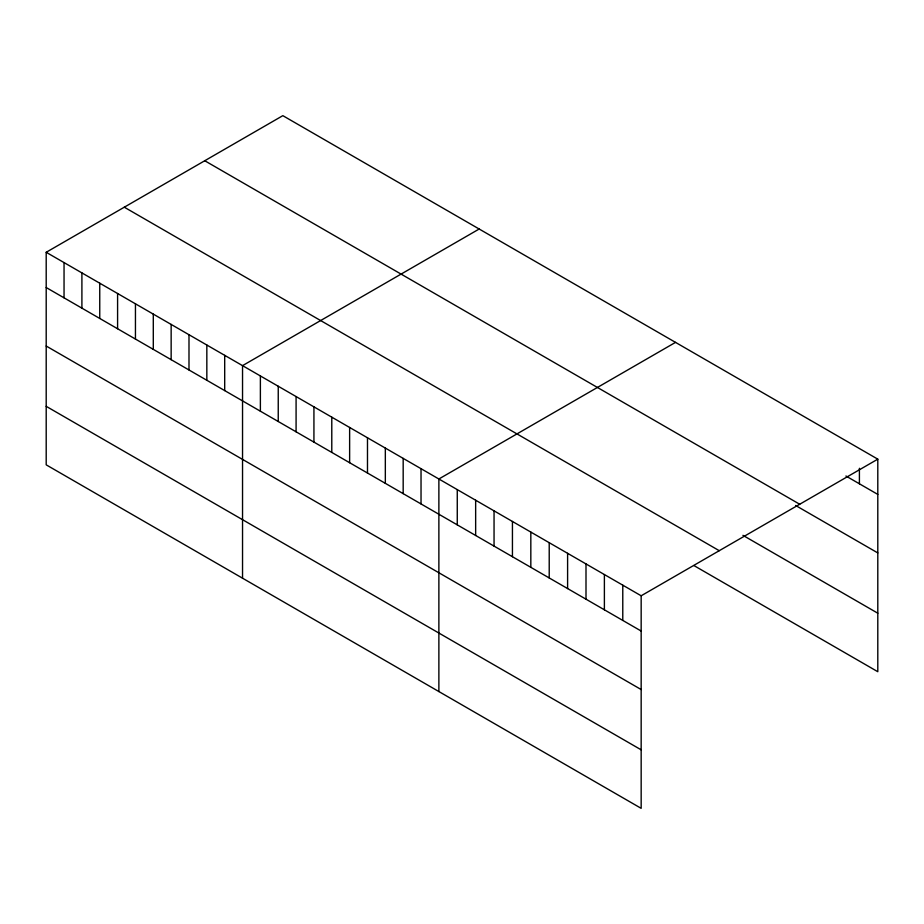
<?xml version="1.0" encoding="UTF-8"?>
<svg xmlns="http://www.w3.org/2000/svg" width="924" height="924" viewBox="0 0 924 924"><rect width="100%" height="100%" fill="white"/><g stroke="black" fill="none" stroke-linecap="round" stroke-linejoin="round"><path stroke-width="1.39" d="M46.2 252.287L641.164 595.784L641.164 808.338L46.2 464.841L46.2 252.287L282.836 115.662L877.8 459.159L877.8 671.713L693.901 565.546M479.175 229.013L242.538 365.638L242.538 578.193M675.513 342.377L438.877 478.99L438.877 691.545M641.164 595.784L877.8 459.159M845.922 476.01L877.8 494.409M204.747 160.741L799.71 504.25M795.656 505.497L877.8 552.922M742.942 535.342L877.8 613.213M124.29 207.195L719.253 550.692M46.2 287.537L641.164 631.034M46.2 346.038L641.164 689.547M46.2 406.329L641.164 749.826M859.412 468.283L859.412 483.795M622.776 585.169L622.776 620.42M604.388 574.543L604.388 609.794M586.001 563.929L586.001 599.179M567.602 553.314L567.602 588.565M549.214 542.7L549.214 577.95M530.826 532.074L530.826 567.324M512.439 521.459L512.439 556.71M494.051 510.845L494.051 546.096M475.652 500.231L475.652 535.481M457.264 489.604L457.264 524.855M421.032 468.687L421.032 503.938M403.176 458.385L403.176 493.635M385.331 448.082L385.331 483.333M367.486 437.768L367.486 473.019M349.63 427.466L349.63 462.716M331.785 417.163L331.785 452.413M313.929 406.86L313.929 442.111M296.084 396.558L296.084 431.808M278.24 386.244L278.24 421.494M260.383 375.941L260.383 411.192M224.694 355.336L224.694 390.586M206.837 345.022L206.837 380.284M188.993 334.719L188.993 369.97M171.148 324.416L171.148 359.667M153.292 314.114L153.292 349.364M135.447 303.811L135.447 339.062M117.591 293.497L117.591 328.748M99.746 283.194L99.746 318.445M81.901 272.892L81.901 308.142M64.045 262.589L64.045 297.84"/></g></svg>
